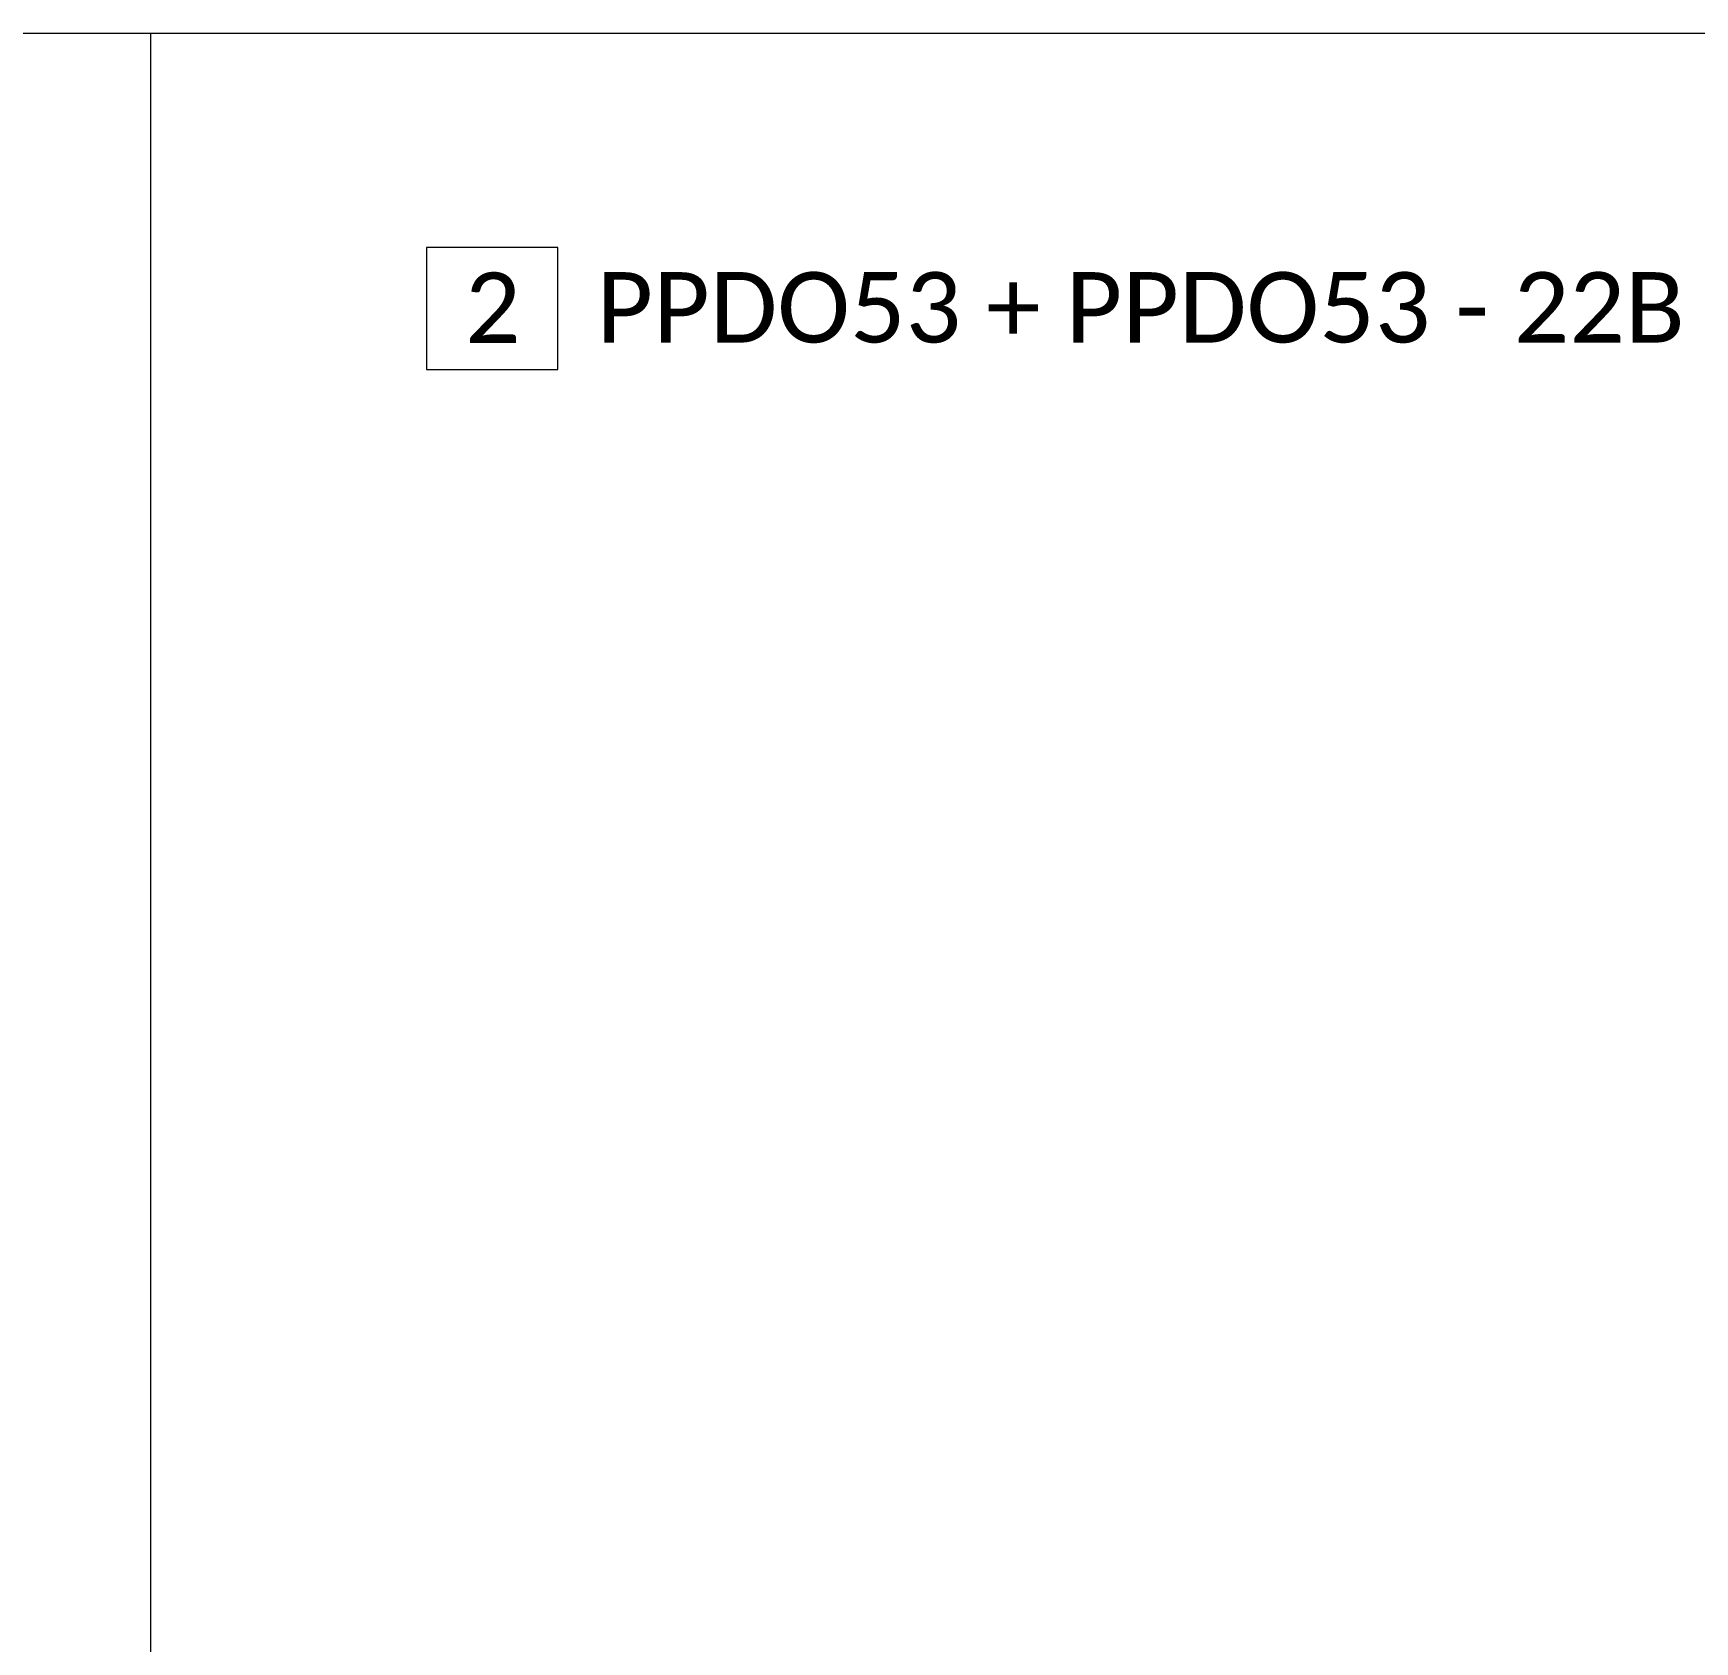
# Model space of a CAD drawing. Header units: millimetres. Extents: x 0 to 7790, y 0 to 17467.
# Drawn here: x 3620 to 3973.9, y 5002.5 to 5345 of the extents above; entities that cross this region are included whole.
import ezdxf

# ---------------------------------------------------------------- set-up
doc = ezdxf.new("R2010")
doc.units = ezdxf.units.MM
doc.layers.add('_MB_ramka_0.15', color=124, linetype='Continuous', lineweight=15)
doc.layers.add('_MB_tekst_0.25', color=40, linetype='Continuous', lineweight=25)
doc.styles.add('_MB_Calibri_Light_2.5', font='calibril.ttf', dxfattribs={"height": 2.5})

msp = doc.modelspace()

# ---------------------------------------------------------------- linework, layer by layer
at = {"layer": '_MB_ramka_0.15'}
msp.add_line((3645, 5345), (3645, 2745), dxfattribs=at)
msp.add_lwpolyline([(2645, 5345), (5145, 5345), (5145, 2745), (2645, 2745), (2645, 5345)], dxfattribs=at)
msp.add_lwpolyline([(3703.726, 5273.4), (3731.726, 5273.4), (3731.726, 5299.4), (3703.726, 5299.4)], close=True, dxfattribs=at)

# ---------------------------------------------------------------- texts
at = {"layer": '_MB_tekst_0.25', "char_height": 15, "style": '_MB_Calibri_Light_2.5'}
for s, insert, width, attachment_point in [('{\\fCalibri Light|b0|i0|c238|p34;2}', (3717.873, 5286.558), 19.52774, 5), ('PPDO53 + PPDO53 - 22B', (3739.913, 5286.558), 248.88706, 4)]:
    msp.add_mtext(s, dxfattribs=dict(at, insert=insert, width=width, attachment_point=attachment_point))

doc.saveas('drawing.dxf')
